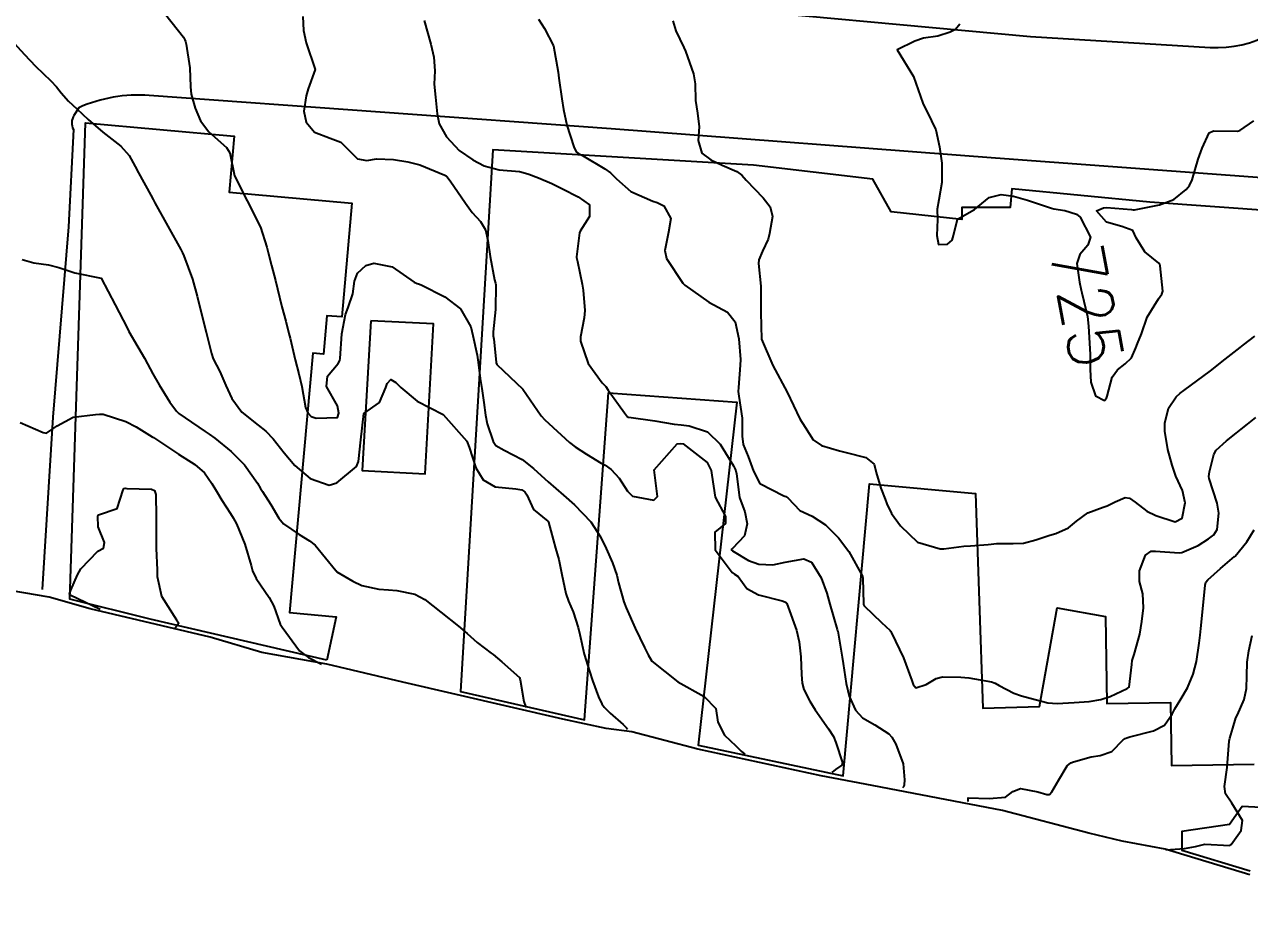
# Model space of a CAD drawing. Header units: metres. Extents: x 307586 to 320046, y 7427249 to 7434250.
# Drawn here: x 309391.6 to 309484.3, y 7432324.5 to 7432392.8 of the extents above; entities that cross this region are included whole.
import ezdxf
from ezdxf.enums import TextEntityAlignment as Align

# ---------------------------------------------------------------- set-up
doc = ezdxf.new("R2010")
doc.units = ezdxf.units.M
doc.header["$MEASUREMENT"] = 0
for name, color, linetype in [('Area', 45, 'Continuous'), ('Cotas', 45, 'Continuous'), ('Curvas de Nivel 1m', 11, 'Continuous'), ('Curvas de Nivel 5m', 15, 'Continuous'), ('Edificações', 30, 'Continuous'), ('Vias Primárias', 230, 'Continuous')]:
    doc.layers.add(name, color=color, linetype=linetype)
doc.styles.add('Style-STANDARD', font='STANDARD.shx')

msp = doc.modelspace()

# ---------------------------------------------------------------- linework, layer by layer
at = {"layer": 'Area'}
msp.add_polyline3d([(309484.318, 7432328.414, 733.697), (309477.9, 7432330.348, 728.815), (309474.649, 7432330.966, 728.585), (309472.133, 7432331.57, 737.634), (309465.606, 7432333.285, 733.285), (309455.201, 7432335.28, 732.606), (309451.876, 7432335.908, 731.216), (309442.556, 7432337.918, 730.065), (309437.556, 7432339.226, 730.176), (309435.603, 7432339.476, 730.737), (309432.327, 7432340.179, 733.995), (309420.218, 7432342.994, 736.235), (309414.465, 7432344.341, 733.296), (309409.551, 7432345.236, 732.855), (309405.653, 7432346.396, 736.424), (309396.561, 7432348.526, 737.324), (309393.475, 7432349.422, 733.845), (309386.799, 7432350.548, 733.646)], dxfattribs=at)
at = {"layer": 'Curvas de Nivel 1m', "flags": 128}
for points, elevation in [([(309412.657, 7432393.37), (309412.709, 7432392.292), (309412.903, 7432391.367), (309413.593, 7432389.36), (309413.06, 7432387.883), (309412.9, 7432387.367), (309412.728, 7432386.202), (309412.923, 7432385.366), (309413.542, 7432384.61), (309414.734, 7432384.149), (309415.53, 7432383.838), (309416.07, 7432383.332), (309416.79, 7432382.595), (309417.514, 7432382.453), (309418.225, 7432382.594), (309419.515, 7432382.537), (309420.599, 7432382.359), (309421.512, 7432382.133), (309423.404, 7432381.341), (309423.503, 7432381.293), (309423.565, 7432381.239), (309423.816, 7432380.919), (309424.962, 7432379.225), (309425.466, 7432378.535), (309426.104, 7432377.855), (309426.47, 7432377.205), (309426.66, 7432376.416), (309426.835, 7432375.199), (309427.169, 7432373.431), (309427.246, 7432373.192), (309427.269, 7432373.06), (309427.227, 7432371.192), (309427.053, 7432369.499), (309427.064, 7432369.194), (309427.1, 7432368.944), (309427.279, 7432367.191), (309427.288, 7432367.146), (309427.331, 7432367.027), (309429.313, 7432365.17), (309430.689, 7432363.149), (309430.974, 7432362.839), (309431.277, 7432362.559), (309432.825, 7432361.124), (309433.258, 7432360.793), (309434.124, 7432360.237), (309435.24, 7432359.571), (309435.54, 7432359.398), (309435.995, 7432359.089), (309436.584, 7432358.431), (309437.218, 7432357.438), (309437.598, 7432357.066), (309439.21, 7432356.763), (309439.499, 7432357.046), (309439.243, 7432359.05), (309440.984, 7432361.024), (309441.263, 7432361.05), (309441.441, 7432361.018), (309443.249, 7432359.607), (309443.556, 7432358.997), (309443.594, 7432358.64), (309443.86, 7432356.994), (309444.651, 7432355.533), (309444.649, 7432354.985), (309443.843, 7432354.333), (309443.852, 7432352.993), (309445.146, 7432351.273), (309445.32, 7432351.153), (309445.607, 7432350.973), (309446.247, 7432350.076), (309447.129, 7432349.589), (309448.915, 7432349.142), (309449.124, 7432349.076), (309449.217, 7432349.022), (309449.285, 7432348.928), (309449.385, 7432348.66), (309450.017, 7432346.916), (309450.222, 7432346.051), (309450.331, 7432344.911), (309450.388, 7432343.575), (309450.432, 7432342.909), (309450.564, 7432342.433), (309451.029, 7432341.541), (309451.433, 7432340.896), (309452.429, 7432339.465), (309452.802, 7432338.882), (309452.996, 7432338.422), (309453.498, 7432336.875), (309453.443, 7432336.717), (309452.956, 7432336.381), (309452.673, 7432336.14)], 729), ([(309421.851, 7432393.048), (309422.336, 7432391.253), (309422.569, 7432390.29), (309422.637, 7432389.25), (309422.599, 7432388.233), (309422.698, 7432387.249), (309422.826, 7432385.982), (309422.964, 7432385.246), (309423.538, 7432384.263), (309424.498, 7432383.23), (309425.516, 7432382.502), (309426.375, 7432382.071), (309427.509, 7432381.757), (309429.057, 7432381.625), (309429.506, 7432381.514), (309429.762, 7432381.423), (309430.503, 7432381.155), (309431.497, 7432380.713), (309432.315, 7432380.307), (309433.482, 7432379.72), (309434.351, 7432379.111), (309434.361, 7432378.214), (309433.647, 7432377.118), (309433.593, 7432376.977), (309433.44, 7432375.785), (309433.371, 7432375.183), (309433.372, 7432375.121), (309433.429, 7432374.828), (309433.794, 7432373.116), (309433.866, 7432372.648), (309433.987, 7432371.114), (309433.942, 7432370.546), (309433.68, 7432369.117), (309433.678, 7432368.789), (309434.245, 7432367.111), (309435.318, 7432365.65), (309435.576, 7432365.356), (309435.765, 7432365.093), (309436.994, 7432363.368), (309437.224, 7432363.071), (309437.256, 7432363.044), (309437.283, 7432363.039), (309437.316, 7432363.037), (309439.28, 7432362.773), (309440.766, 7432362.516), (309441.277, 7432362.454), (309441.895, 7432362.395), (309443.272, 7432361.926), (309444.233, 7432360.99), (309445.247, 7432359.353), (309445.375, 7432359.109), (309445.429, 7432358.977), (309445.468, 7432358.748), (309445.686, 7432356.973), (309446.107, 7432355.872), (309446.286, 7432354.964), (309446.082, 7432354.064), (309445.165, 7432353.096), (309445.101, 7432353.043), (309445.101, 7432352.981), (309445.162, 7432352.913), (309446.392, 7432352.199), (309447.153, 7432351.923), (309448.227, 7432351.865), (309449.154, 7432352.075), (309450.574, 7432352.326), (309451.155, 7432352.061), (309451.882, 7432350.893), (309452.296, 7432349.723), (309452.529, 7432348.886), (309453.094, 7432346.972), (309453.121, 7432346.88), (309453.133, 7432346.839), (309453.464, 7432344.876), (309453.545, 7432344.396), (309453.772, 7432342.873), (309453.987, 7432341.917), (309454.467, 7432340.866), (309455.017, 7432340.284), (309455.931, 7432339.765), (309457.005, 7432339.081), (309457.213, 7432338.828), (309457.518, 7432338.302), (309458.07, 7432336.819), (309458.193, 7432335.585), (309458.168, 7432335.214), (309458.133, 7432335.094), (309458.083, 7432335.038), (309458.043, 7432335)], 728), ([(309430.485, 7432393.157), (309430.937, 7432392.451), (309431.623, 7432391.14), (309431.966, 7432389.136), (309432.041, 7432388.683), (309432.264, 7432387.133), (309432.378, 7432386.319), (309432.639, 7432385.129), (309433.152, 7432383.501), (309433.351, 7432383.122), (309433.522, 7432382.994), (309433.808, 7432382.829), (309435.51, 7432381.83), (309435.944, 7432381.53), (309436.391, 7432381.087), (309437.489, 7432380.12), (309439.135, 7432379.397), (309439.476, 7432379.283), (309439.973, 7432379.042), (309440.492, 7432378.063), (309440.334, 7432377.037), (309440.057, 7432375.659), (309440.182, 7432375.039), (309441.405, 7432373.181), (309441.563, 7432373.018), (309443.39, 7432371.737), (309444.803, 7432370.986), (309445.372, 7432370.26), (309445.642, 7432368.976), (309445.77, 7432367.406), (309445.76, 7432366.974), (309445.615, 7432365.275), (309445.607, 7432364.976), (309445.651, 7432364.631), (309445.901, 7432362.971), (309445.897, 7432361.599), (309445.98, 7432360.969), (309446.354, 7432360.063), (309446.757, 7432358.957), (309447.229, 7432358.025), (309449.056, 7432357.091), (309449.214, 7432357.03), (309449.358, 7432356.928), (309450.271, 7432355.981), (309451.199, 7432355.549), (309452.21, 7432354.89), (309453.178, 7432353.901), (309453.97, 7432352.872), (309455.01, 7432350.996), (309455.04, 7432350.861), (309455.068, 7432348.916), (309455.075, 7432348.86), (309455.121, 7432348.752), (309456.449, 7432347.493), (309457.094, 7432346.898), (309457.144, 7432346.829), (309457.206, 7432346.715), (309458.113, 7432344.82), (309458.743, 7432343.118), (309458.85, 7432342.812), (309459.04, 7432342.559), (309459.824, 7432342.798), (309460.577, 7432343.26), (309461.052, 7432343.386), (309462.441, 7432343.377), (309463.051, 7432343.316), (309464.776, 7432343.014), (309465.046, 7432342.916), (309465.338, 7432342.736), (309466.463, 7432342.145), (309467.035, 7432341.961), (309468.06, 7432341.673), (309469.03, 7432341.43), (309469.731, 7432341.38), (309471.031, 7432341.452), (309472.147, 7432341.534), (309473.033, 7432341.669), (309473.756, 7432341.913), (309475.042, 7432342.498), (309475.178, 7432342.618), (309475.372, 7432344.312), (309475.411, 7432344.615), (309475.55, 7432345.085), (309475.98, 7432346.607), (309476.143, 7432347.569), (309476.256, 7432348.603), (309476.208, 7432349.678), (309475.951, 7432350.608), (309475.965, 7432351.421), (309476.427, 7432352.601), (309476.853, 7432352.909), (309477.168, 7432352.912), (309478.969, 7432352.769), (309479.166, 7432352.803), (309480.392, 7432353.334), (309481.182, 7432353.835), (309481.58, 7432354.143), (309481.836, 7432354.534), (309481.965, 7432355.773), (309481.838, 7432356.534), (309481.241, 7432358.409), (309481.22, 7432358.54), (309481.247, 7432358.906), (309481.575, 7432360.221), (309481.771, 7432360.535), (309482.551, 7432361.246), (309483.276, 7432361.832), (309483.662, 7432362.133), (309484.134, 7432362.511), (309484.773, 7432363.023)], 727), ([(309440.645, 7432393.035), (309440.871, 7432392.267), (309441.484, 7432391.022), (309441.619, 7432390.738), (309442.227, 7432389.014), (309442.342, 7432388.256), (309442.367, 7432387.012), (309442.528, 7432386.045), (309442.653, 7432385.009), (309442.56, 7432383.988), (309442.851, 7432383.007), (309443.518, 7432382.511), (309444.39, 7432382.115), (309445.509, 7432381.621), (309445.877, 7432381.345), (309446.201, 7432380.97), (309447.483, 7432379.638), (309448.02, 7432378.945), (309448.185, 7432378.224), (309447.972, 7432376.945), (309447.873, 7432376.522), (309447.44, 7432375.61), (309447.156, 7432374.954), (309447.138, 7432374.663), (309447.312, 7432372.951), (309447.312, 7432372.861), (309447.302, 7432370.951), (309447.353, 7432368.95), (309448.208, 7432366.941), (309449.313, 7432364.93), (309450.268, 7432362.915), (309450.658, 7432362.291), (309451.267, 7432361.318), (309451.894, 7432360.894), (309453.259, 7432360.494), (309453.758, 7432360.375), (309455.254, 7432359.995), (309455.891, 7432359.492), (309456.043, 7432358.848), (309456.391, 7432357.677), (309456.72, 7432356.837), (309456.842, 7432356.469), (309457.202, 7432355.751), (309457.87, 7432354.823), (309459.175, 7432353.586), (309460.883, 7432353.068), (309461.167, 7432353.085), (309462.664, 7432353.272), (309463.171, 7432353.297), (309464.518, 7432353.401), (309465.174, 7432353.485), (309466.414, 7432353.482), (309467.175, 7432353.517), (309468.119, 7432353.76), (309469.184, 7432354.099), (309469.643, 7432354.226), (309470.584, 7432354.669), (309471.198, 7432355.177), (309472.047, 7432355.809), (309473.209, 7432356.233), (309473.513, 7432356.334), (309474.134, 7432356.631), (309474.882, 7432356.959), (309475.217, 7432356.919), (309475.638, 7432356.614), (309476.526, 7432355.92), (309477.203, 7432355.586), (309478.65, 7432355.124), (309479.201, 7432355.402), (309479.412, 7432356.567), (309479.227, 7432357.485), (309478.714, 7432358.575), (309478.429, 7432359.4), (309478.116, 7432360.581), (309477.892, 7432361.969), (309477.891, 7432362.584), (309478.158, 7432363.723), (309478.731, 7432364.576), (309479.037, 7432364.852), (309479.318, 7432365.057), (309481.333, 7432366.54), (309482.449, 7432367.427), (309483.357, 7432368.143), (309483.568, 7432368.309), (309483.843, 7432368.515), (309484.696, 7432369.181)], 726), ([(309390.532, 7432391.636), (309391.606, 7432390.49), (309392.438, 7432389.612), (309393.582, 7432388.499), (309394.03, 7432388.046), (309394.386, 7432387.588), (309394.928, 7432386.941), (309395.561, 7432386.375), (309396.428, 7432385.561), (309397.539, 7432384.619), (309398.886, 7432383.536), (309399.516, 7432382.83), (309399.985, 7432382.001), (309400.23, 7432381.519), (309401.151, 7432379.832), (309401.328, 7432379.502), (309401.379, 7432379.408), (309401.47, 7432379.251), (309402.453, 7432377.49), (309403.435, 7432375.728), (309403.559, 7432375.479), (309403.655, 7432375.252), (309404.308, 7432373.471), (309404.665, 7432372.193), (309404.837, 7432371.465), (309405.353, 7432369.46), (309405.737, 7432367.854), (309405.888, 7432367.452), (309406.369, 7432366.49), (309406.842, 7432365.437), (309407.298, 7432364.44), (309408.056, 7432363.422), (309409.273, 7432362.435), (309409.85, 7432361.982), (309410.411, 7432361.393), (309411.247, 7432360.346), (309412.054, 7432359.372), (309413.223, 7432358.387), (309414.66, 7432357.904), (309415.22, 7432358.066), (309416.715, 7432359.318), (309416.878, 7432359.676), (309417.057, 7432361.313), (309417.283, 7432363.31), (309418.455, 7432364.139), (309418.942, 7432365.294), (309419.03, 7432365.578), (309419.319, 7432365.902), (309419.701, 7432365.668), (309420.071, 7432365.279), (309421.298, 7432364.257), (309423.283, 7432363.24), (309425.066, 7432361.222), (309425.256, 7432360.779), (309425.738, 7432359.212), (309426.307, 7432358.287), (309427.219, 7432357.762), (309428.778, 7432357.614), (309429.217, 7432357.542), (309429.444, 7432357.396), (309429.596, 7432357.164), (309430.106, 7432356.061), (309431.193, 7432355.163), (309431.22, 7432355.14), (309431.246, 7432355.086), (309431.781, 7432353.134), (309432.028, 7432352.258), (309432.261, 7432351.129), (309432.557, 7432349.697), (309432.767, 7432349.124), (309433.111, 7432348.305), (309433.499, 7432347.116), (309433.617, 7432346.586), (309433.941, 7432345.111), (309434.337, 7432343.823), (309434.579, 7432343.105), (309435.031, 7432341.874), (309435.274, 7432341.345), (309435.45, 7432341.094), (309435.913, 7432340.641), (309436.888, 7432339.782), (309437.153, 7432339.535), (309437.233, 7432339.43)], 731), ([(309391.423, 7432374.965), (309392.308, 7432374.723), (309393.417, 7432374.565), (309394.192, 7432374.366), (309395.409, 7432373.951), (309397.403, 7432373.55), (309398.451, 7432371.539), (309399.357, 7432369.801), (309399.502, 7432369.528), (309400.174, 7432368.35), (309400.669, 7432367.51), (309400.906, 7432367.083), (309401.321, 7432366.322), (309401.788, 7432365.495), (309402.598, 7432364.182), (309403.102, 7432363.482), (309403.281, 7432363.324), (309403.756, 7432362.997), (309405.268, 7432361.961), (309405.567, 7432361.756), (309405.995, 7432361.449), (309407.248, 7432360.449), (309408.249, 7432359.42), (309409.219, 7432358.036), (309409.455, 7432357.646), (309409.606, 7432357.404), (309410.229, 7432356.42), (309410.84, 7432355.385), (309411.187, 7432354.957), (309412.372, 7432354.171), (309413.168, 7432353.693), (309413.595, 7432353.356), (309415.144, 7432351.43), (309415.182, 7432351.378), (309415.229, 7432351.339), (309416.453, 7432350.64), (309417.133, 7432350.312), (309418.406, 7432350.021), (309419.13, 7432349.968), (309419.777, 7432349.928), (309421.127, 7432349.644), (309421.897, 7432349.252), (309423.109, 7432348.294), (309424.433, 7432347.227), (309425.087, 7432346.66), (309425.855, 7432345.983), (309426.917, 7432345.192), (309427.071, 7432345.073), (309427.711, 7432344.536), (309429.045, 7432343.339), (309429.115, 7432343.169), (309429.392, 7432341.53), (309429.509, 7432341.163), (309429.563, 7432341.06)], 732), ([(309391.273, 7432362.628), (309393.001, 7432361.867), (309393.265, 7432361.837), (309394.064, 7432362.381), (309395.278, 7432363.037), (309396.974, 7432363.248), (309397.28, 7432363.276), (309397.564, 7432363.263), (309399.275, 7432362.723), (309400.049, 7432362.297), (309401.263, 7432361.557), (309401.353, 7432361.499), (309403.244, 7432360.25), (309404.484, 7432359.467), (309405.226, 7432358.815), (309405.787, 7432358.02), (309406.121, 7432357.446), (309406.523, 7432356.757), (309407.196, 7432355.74), (309407.397, 7432355.428), (309407.646, 7432354.966), (309408.266, 7432353.419), (309408.745, 7432351.816), (309408.86, 7432351.413), (309409.134, 7432350.835), (309410.11, 7432349.395), (309410.453, 7432348.736), (309410.947, 7432347.382), (309411.001, 7432347.29), (309411.091, 7432347.16), (309412.398, 7432345.367), (309413.096, 7432344.85), (309414.063, 7432344.35)], 733), ([(309397.333, 7432348.49), (309395.06, 7432349.581), (309395.018, 7432349.677), (309395.118, 7432349.949), (309395.603, 7432351.106), (309395.869, 7432351.569), (309397.156, 7432352.892), (309397.57, 7432353.135), (309397.665, 7432353.545), (309397.181, 7432354.753), (309397.143, 7432355.551), (309397.194, 7432355.639), (309398.611, 7432356.124), (309399.062, 7432357.532), (309399.111, 7432357.634), (309399.214, 7432357.658), (309399.339, 7432357.653), (309401.214, 7432357.59), (309401.439, 7432357.498), (309401.528, 7432357.178), (309401.558, 7432355.496), (309401.56, 7432355.124), (309401.554, 7432353.496), (309401.559, 7432353.096), (309401.629, 7432351.495), (309401.645, 7432350.986), (309401.978, 7432349.491), (309403.095, 7432347.692), (309403.248, 7432347.478), (309403.262, 7432347.421), (309402.973, 7432347.01)], 734), ([(309462.993, 7432333.95), (309462.995, 7432334.244), (309464.589, 7432334.193), (309465.816, 7432334.294), (309466.376, 7432334.719), (309466.955, 7432334.939), (309468.26, 7432334.697), (309468.95, 7432334.491), (309469.143, 7432334.494), (309469.34, 7432334.684), (309469.872, 7432335.586), (309470.5, 7432336.667), (309470.767, 7432336.872), (309470.977, 7432336.95), (309472.304, 7432337.326), (309472.985, 7432337.428), (309473.873, 7432337.748), (309474.733, 7432338.623), (309474.889, 7432338.736), (309475.005, 7432338.783), (309475.244, 7432338.855), (309477.01, 7432339.307), (309477.866, 7432339.73), (309478.424, 7432340.576), (309478.629, 7432340.972), (309479.033, 7432341.625), (309479.586, 7432342.562), (309480.034, 7432343.58), (309480.272, 7432344.552), (309480.478, 7432345.94), (309480.548, 7432346.548), (309480.6, 7432347.048), (309480.762, 7432348.545), (309480.926, 7432350.329), (309480.993, 7432350.542), (309481.145, 7432350.732), (309482.094, 7432351.59), (309483.163, 7432352.484), (309483.181, 7432352.502), (309483.195, 7432352.52), (309484.073, 7432353.618), (309484.634, 7432354.506)], 728), ([(309477.963, 7432330.31), (309479.378, 7432330.406), (309480.191, 7432330.551), (309480.905, 7432330.732), (309482.786, 7432330.639), (309482.905, 7432330.708), (309483.667, 7432331.761), (309483.757, 7432332.512), (309482.943, 7432333.84), (309482.458, 7432334.525), (309482.405, 7432335.079), (309482.584, 7432336.524), (309482.611, 7432336.891), (309482.748, 7432338.523), (309482.79, 7432338.737), (309483.013, 7432339.496), (309483.263, 7432340.275), (309483.371, 7432340.517), (309483.881, 7432341.665), (309484.057, 7432342.51), (309484.089, 7432343.478), (309484.119, 7432344.51), (309484.239, 7432345.351), (309484.498, 7432346.506)], 729)]:
    msp.add_lwpolyline(points, dxfattribs=dict(at, elevation=elevation))
at = {"layer": 'Curvas de Nivel 5m', "flags": 128}
for points, elevation in [([(309402.292, 7432393.494), (309403.626, 7432391.784), (309403.741, 7432391.595), (309403.789, 7432391.478), (309403.839, 7432391.257), (309404.112, 7432389.472), (309404.15, 7432388.043), (309404.215, 7432387.47), (309404.522, 7432386.425), (309404.928, 7432385.466), (309405.541, 7432384.635), (309406.895, 7432383.439), (309407.132, 7432383.049), (309407.459, 7432381.431), (309407.501, 7432381.296), (309408.442, 7432379.42), (309409.453, 7432377.41), (309409.927, 7432375.892), (309410.064, 7432375.401), (309410.292, 7432374.525), (309410.585, 7432373.392), (309410.747, 7432372.74), (309411.077, 7432371.385), (309411.367, 7432370.299), (309411.612, 7432369.377), (309411.699, 7432369.027), (309412.092, 7432367.372), (309412.365, 7432366.327), (309412.586, 7432365.367), (309412.87, 7432363.783), (309413.027, 7432363.363), (309413.28, 7432363.093), (309413.66, 7432362.975), (309415.28, 7432363.021), (309415.39, 7432363.338), (309415.291, 7432363.902), (309414.447, 7432365.349), (309414.516, 7432366.153), (309415.33, 7432367.092), (309415.447, 7432367.338), (309415.483, 7432367.486), (309415.618, 7432369.336), (309415.896, 7432370.812), (309416.1, 7432371.329), (309416.44, 7432372.371), (309416.572, 7432373.322), (309416.791, 7432373.94), (309417.421, 7432374.52), (309418.04, 7432374.687), (309419.42, 7432374.415), (309421.087, 7432373.265), (309421.298, 7432373.157), (309421.402, 7432373.125), (309421.608, 7432373.051), (309423.392, 7432372.148), (309424.586, 7432371.228), (309425.363, 7432369.874), (309425.522, 7432369.217), (309425.846, 7432367.72), (309425.929, 7432367.211), (309426.077, 7432365.966), (309426.198, 7432365.207), (309426.35, 7432364.152), (309426.469, 7432363.202), (309426.609, 7432362.533), (309427.064, 7432361.193), (309427.258, 7432360.888), (309427.887, 7432360.55), (309429.243, 7432359.829), (309430.114, 7432359.157), (309430.699, 7432358.619), (309431.223, 7432358.139), (309432.381, 7432357.128), (309433.206, 7432356.401), (309434.445, 7432355.107), (309435.176, 7432353.983), (309435.612, 7432353.093), (309436.096, 7432352.029), (309436.408, 7432351.081), (309436.555, 7432350.497), (309436.942, 7432349.073), (309437.116, 7432348.601), (309437.799, 7432347.063), (309438.517, 7432345.617), (309438.782, 7432345.053), (309439.066, 7432344.576), (309441.043, 7432343.02), (309443.032, 7432341.895), (309443.901, 7432340.991), (309444.051, 7432339.951), (309444.563, 7432338.984), (309445.417, 7432338.163), (309445.818, 7432337.757), (309446.113, 7432337.54)], 730), ([(309462.366, 7432392.773), (309462.039, 7432392.376), (309461.637, 7432392.162), (309460.708, 7432391.869), (309459.632, 7432391.709), (309458.963, 7432391.483), (309457.623, 7432390.83), (309458.873, 7432388.817), (309459.573, 7432386.81), (309460.23, 7432385.47), (309460.544, 7432384.795), (309460.83, 7432383.494), (309460.923, 7432382.789), (309460.995, 7432382.265), (309461.016, 7432380.787), (309460.792, 7432379.481), (309460.659, 7432378.792), (309460.677, 7432378.004), (309460.625, 7432376.792), (309460.755, 7432376.099), (309461.446, 7432376.119), (309461.796, 7432376.43), (309461.88, 7432376.776), (309462.203, 7432378.035), (309463.473, 7432378.76), (309464.582, 7432379.653), (309465.49, 7432379.892), (309466.44, 7432379.774), (309467.484, 7432379.454), (309469.316, 7432378.851), (309469.475, 7432378.814), (309470.324, 7432378.677), (309471.205, 7432378.398), (309471.468, 7432378.182), (309472.266, 7432376.652), (309472.047, 7432376.054), (309471.44, 7432375.342), (309471.232, 7432374.663), (309471.412, 7432373.267), (309471.558, 7432372.658), (309471.605, 7432372.454), (309472.026, 7432370.654), (309472.104, 7432369.924), (309472.18, 7432368.652), (309472.218, 7432367.784), (309472.233, 7432366.651), (309472.277, 7432365.697), (309472.638, 7432364.647), (309473.308, 7432364.301), (309473.478, 7432364.471), (309473.519, 7432364.638), (309473.897, 7432366.065), (309474.301, 7432366.63), (309474.889, 7432367.075), (309475.346, 7432367.524), (309475.687, 7432368.286), (309475.813, 7432368.613), (309476.102, 7432369.341), (309476.537, 7432370.603), (309477.397, 7432371.984), (309477.651, 7432372.336), (309477.716, 7432372.587), (309477.533, 7432374.488), (309477.511, 7432374.589), (309477.434, 7432374.69), (309476.375, 7432375.539), (309475.701, 7432376.616), (309475.461, 7432377.174), (309474.628, 7432377.462), (309473.465, 7432377.805), (309472.703, 7432378.648), (309473.231, 7432378.888), (309473.477, 7432378.899), (309475.353, 7432378.752), (309475.484, 7432378.719), (309475.594, 7432378.728), (309477.488, 7432379.113), (309478.573, 7432379.499), (309479.5, 7432380.265), (309479.75, 7432380.566), (309479.939, 7432380.995), (309480.413, 7432382.557), (309480.703, 7432383.385), (309481.246, 7432384.545), (309481.555, 7432384.7), (309483.387, 7432384.689), (309483.555, 7432384.743), (309484.619, 7432385.453)], 725)]:
    msp.add_lwpolyline(points, dxfattribs=dict(at, elevation=elevation))
at = {"layer": 'Edificações', "elevation": 733.296}
msp.add_lwpolyline([(309414.475, 7432344.641), (309401.117, 7432347.76), (309395.028, 7432349.273), (309396.224, 7432385.309), (309407.474, 7432384.305), (309407.096, 7432380.073), (309416.368, 7432379.245), (309415.598, 7432370.62), (309414.479, 7432370.72), (309414.219, 7432367.802), (309413.413, 7432367.873), (309411.661, 7432348.252), (309415.173, 7432347.938)], close=True, dxfattribs=at)
at = {"layer": 'Edificações'}
for points in [[(309495.7, 7432377.938), (309476.752, 7432379.306), (309466.315, 7432380.312), (309466.178, 7432378.895), (309462.527, 7432378.9), (309462.526, 7432377.986), (309457.163, 7432378.579), (309455.777, 7432381.054), (309446.766, 7432382.113), (309427.046, 7432383.27), (309424.58, 7432342.282), (309433.974, 7432340.127), (309435.777, 7432364.881), (309445.501, 7432364.173), (309442.565, 7432338.217), (309453.548, 7432335.893), (309455.541, 7432357.995), (309463.567, 7432357.271), (309464.121, 7432341.01), (309468.385, 7432341.155), (309469.744, 7432348.613), (309473.386, 7432347.95), (309473.5, 7432341.373), (309478.311, 7432341.456), (309478.394, 7432336.679), (309484.649, 7432336.787)], [(309518.88, 7432331.735), (309483.735, 7432333.58), (309482.782, 7432332.219), (309479.172, 7432331.688), (309479.17, 7432330.267), (309484.327, 7432328.714)]]:
    msp.add_lwpolyline(points, dxfattribs=at)
msp.add_lwpolyline([(309417.796, 7432370.332), (309417.16, 7432359.011), (309421.905, 7432358.744), (309422.544, 7432370.109)], close=True, dxfattribs=at)
at = {"layer": 'Vias Primárias'}
for points in [[(309445.006, 7432477.604), (309443.218, 7432460.468), (309439.901, 7432436.736), (309438.336, 7432422.09), (309435.94, 7432403.414, 0.32006), (309440.813, 7432394.32), (309467.705, 7432391.857), (309481.319, 7432391.02, 0.297493), (309489.14, 7432395.467)], [(309545.747, 7432324.497), (309547.794, 7432362.913), (309548.382, 7432372.485, 0.230539), (309546.901, 7432376.067, 0.099302), (309545.966, 7432376.612), (309544.903, 7432376.747), (309543.674, 7432376.756), (309513.89, 7432379.041), (309465.056, 7432382.634), (309435.991, 7432384.869), (309401.045, 7432387.39, 0.123442), (309395.711, 7432386.455), (309395.34, 7432385.879, 0.273288), (309395.299, 7432384.809), (309394.928, 7432377.447), (309393.734, 7432363.028), (309392.938, 7432350.001)]]:
    msp.add_lwpolyline(points, format="xyb", dxfattribs=at)

# ---------------------------------------------------------------- texts
at = {"layer": 'Cotas', "style": 'Style-STANDARD'}
msp.add_text('725', height=4, rotation=281.04361, dxfattribs=at).set_placement((309471.978, 7432371.477, 725), align=Align.MIDDLE_CENTER)

doc.saveas('drawing.dxf')
